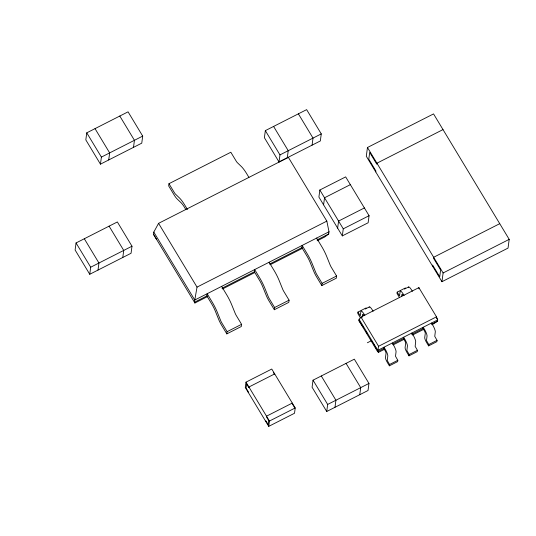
<?xml version="1.0" encoding="UTF-8"?>
<svg xmlns="http://www.w3.org/2000/svg" width="536" height="536" viewBox="0 0 536 536"><rect width="100%" height="100%" fill="white"/><g stroke="black" fill="none" stroke-linecap="round" stroke-linejoin="round"><path stroke-width="0.8" d="M86.765 132.834L85.82 139.896L100.453 164.157L141.759 143.159L142.697 136.097L128.064 111.836L86.765 132.834L101.398 157.102L100.453 164.157M76.052 242.955L75.114 250.011L89.746 274.278L131.052 253.273L131.99 246.218L117.357 221.951L76.052 242.955L90.691 267.216L89.746 274.278M108.714 159.956L109.659 152.901L95.026 128.633M98.008 270.077L98.946 263.015L84.313 238.755M133.498 147.36L134.436 140.298L119.803 116.037M122.791 257.474L123.729 250.413L109.096 226.152M156.452 239.23L153.51 234.299L153.799 232.095L158.569 223.345L288.368 157.343L326.833 221.113L329.01 231.78L328.715 233.984L324.709 236.999L317.252 240.791M248.905 177.349L246.352 173.128A17.38 3.879 63 0 0 241.642 166.81L237.294 162.609A3.886 0.864 63 0 1 236.242 161.202L230.835 152.244L168.967 183.701L168.673 185.905L173.965 194.689A9.829 2.198 63 0 0 177.141 198.943L180.98 202.635A11.437 2.553 63 0 1 184.672 207.593L185.925 209.67M207.593 296.549L194.91 303.001L194.481 302.237L194.776 300.033L197.027 287.115L158.569 223.345M226.829 333.874L227.123 331.67L221.716 322.706A3.886 0.864 63 0 1 220.738 320.749L217.047 311.624A17.38 3.879 63 0 0 212.665 302.867L207.164 293.728L206.869 295.939L211.888 304.247A11.437 2.553 63 0 1 215.325 311.121L218.574 319.188A9.829 2.198 63 0 0 221.529 325.097L226.829 333.874L241.287 326.525L241.575 324.32L236.175 315.356A3.886 0.864 63 0 1 235.197 313.399L231.505 304.274A17.38 3.879 63 0 0 227.123 295.51L221.623 286.378M265.34 130.63L264.395 137.692L279.028 161.959L320.334 140.955L321.272 133.893L306.639 109.632L265.34 130.63L279.973 154.897L279.028 161.959M245.99 382.148L245.28 387.474L268.737 426.368L294.512 413.263L295.222 407.943L271.765 369.043L245.99 382.148L269.447 421.048L268.737 426.368M248.215 392.332L248.295 391.742L246.091 388.098L246.647 383.957L248.845 387.602L248.925 387.012L274.7 373.907L274.62 374.497L273.521 372.674M287.289 157.758L288.234 150.696L273.595 126.436M274.325 309.728L274.62 307.523L269.213 298.552A3.886 0.864 63 0 1 268.235 296.596L264.543 287.47A17.38 3.879 63 0 0 260.168 278.713L254.667 269.581L254.372 271.786L259.384 280.1A11.437 2.553 63 0 1 262.821 286.974L266.077 295.035A9.829 2.198 63 0 0 269.032 300.944L274.325 309.728L288.783 302.378L289.078 300.173L283.671 291.202A3.886 0.864 63 0 1 282.693 289.246L279.001 280.12A17.38 3.879 63 0 0 274.62 271.363L269.119 262.231M265.809 421.504L265.89 420.914L268.087 424.559L268.637 420.418L266.439 416.774L266.519 416.184L292.288 403.079M312.073 145.156L313.011 138.094L298.378 113.833M319.851 190.012L318.907 197.074L342.323 235.894L368.132 222.768L369.076 215.707L345.666 176.887L319.851 190.012L343.261 228.832L342.323 235.894M323.59 204.839L324.535 197.777L350.343 184.652M321.821 285.574L322.116 283.37L316.716 274.405A3.886 0.864 63 0 1 315.738 272.449L312.046 263.323A17.38 3.879 63 0 0 307.664 254.567L302.163 245.428L301.869 247.639L306.88 255.947A11.437 2.553 63 0 1 310.317 262.821L313.573 270.888A9.829 2.198 63 0 0 316.528 276.797L321.821 285.574L336.28 278.224L336.575 276.02L331.168 267.055A3.886 0.864 63 0 1 330.189 265.099L326.498 255.974A17.38 3.879 63 0 0 322.116 247.21L316.615 238.078M313.031 380.178L312.086 387.233L326.719 411.501L368.024 390.496L368.962 383.441L354.33 359.174L313.031 380.178L327.663 404.439L326.719 411.501M337.64 228.128L338.578 221.067L364.393 207.941M367.462 147.507L366.296 156.244L441.952 281.695L508.034 248.094L509.2 239.358L433.544 113.907L367.462 147.507L443.118 272.958L441.952 281.695M334.98 407.3L335.925 400.238L321.292 375.977M375.749 171.929L375.877 170.957L368.788 159.199L369.693 152.398L376.788 164.163L376.915 163.192L442.997 129.591M366.209 307.885L357.948 312.086L357.767 313.413L359.817 316.81A4.161 0.931 63 0 0 360.621 317.989M384.433 349.311L378.53 352.313L377.625 351.676L358.899 320.615L359.073 319.295L360.976 317.071L418.884 287.624L436.498 316.823L437.691 319.898L437.517 321.225L432.163 324.742M362.262 317.258L362.631 314.465A2.378 0.529 63 0 1 363.917 315.523M359.763 394.697L360.701 387.635L346.068 363.375M389.377 365.82L387.327 362.423A4.161 0.931 63 0 1 385.485 357.478L386.047 353.291A2.378 0.529 63 0 0 384.995 350.464L383.823 348.521L383.997 347.201L385.552 349.794A5.95 1.327 63 0 1 387.816 355.877L387.247 360.473L389.551 364.493L389.377 365.82L397.638 361.619L397.812 360.293L395.508 356.273L396.077 351.676A5.95 1.327 63 0 0 393.813 345.593L392.258 343M405.444 287.933L397.183 292.133L397.008 293.46L399.059 296.857A4.161 0.931 63 0 0 399.595 297.681M401.591 296.616L401.873 294.519A2.378 0.529 63 0 1 403.159 295.577M408.995 355.844L406.945 352.447A4.161 0.931 63 0 1 405.102 347.502L405.665 343.315A2.378 0.529 63 0 0 404.613 340.487L403.44 338.551L403.615 337.224L405.169 339.817A5.95 1.327 63 0 1 407.44 345.901L406.864 350.497L409.176 354.517L408.995 355.844L417.256 351.643L417.43 350.316L415.139 346.343L415.695 341.7A5.95 1.327 63 0 0 413.43 335.616L411.876 333.024M432.492 266.01L432.619 265.039L439.714 276.804L440.619 270.003L433.53 258.245L433.658 257.273L499.74 223.673M428.612 345.867L428.793 344.548L426.495 340.568L427.058 335.925A5.95 1.327 63 0 0 424.787 329.841L423.239 327.248L423.058 328.575L424.231 330.518A2.378 0.529 63 0 1 425.283 333.338L424.726 337.533A4.161 0.931 63 0 0 426.569 342.471L428.612 345.867L436.873 341.666L437.054 340.347L434.756 336.367L435.319 331.724A5.95 1.327 63 0 0 433.048 325.64L431.493 323.047M360.976 317.071L378.584 346.269L377.625 351.676L383.823 348.521M369.143 307.309L369.197 307.101A5.95 1.327 63 0 1 371.971 309.386L373.116 311.262M408.378 287.363L408.432 287.155A5.95 1.327 63 0 1 411.213 289.433L412.358 291.316M101.398 157.102L142.697 136.097M279.973 154.897L321.272 133.893M90.691 267.216L131.99 246.218M197.027 287.115L326.833 221.113M329.01 231.78L194.776 300.033L153.799 232.095M194.481 302.237L207.11 295.812M221.971 288.261L254.66 271.638M269.521 264.087L302.21 247.465M317.051 239.914L328.715 233.984M222.514 288.964L254.587 272.656M270.258 264.69L302.331 248.382M343.261 228.832L369.076 215.707M227.123 331.67L241.575 324.32M274.62 307.523L289.078 300.173M322.116 283.37L336.575 276.02M365.177 309.044L369.311 306.94M404.419 289.092L408.546 286.995M443.118 272.958L509.2 239.358M367.381 342.765L371.508 340.661L372.748 342.718M378.584 346.269L436.498 316.823M392.54 344.092L403.44 338.551M411.702 334.35L423.5 328.347M431.614 324.226L437.517 321.225M393.283 344.809L404.345 339.188M412.459 335.06L423.52 329.432M269.447 421.048L295.222 407.943M389.551 364.493L397.812 360.293M409.176 354.517L417.43 350.316M428.793 344.548L437.054 340.347M327.663 404.439L368.962 383.441M358.899 320.615L363.622 327.724M436.418 317.781L437.691 319.898L377.806 350.35L359.073 319.295M404.097 295.517L402.951 293.634A5.95 1.327 63 0 0 400.171 291.35L399.514 295.839L397.183 292.133M364.855 315.463L363.71 313.587A5.95 1.327 63 0 0 360.936 311.302L360.279 315.791L357.948 312.086M366.135 331.757L366.966 333.131M373.572 344.092L374.403 345.459M375.227 346.832L376.051 348.199M377.29 350.256L378.53 352.313M187.453 209.509L184.478 204.585A17.38 3.879 63 0 0 179.774 198.273L175.426 194.072A3.886 0.864 63 0 1 174.374 192.659L168.967 183.701M292.214 403.668L294.411 407.32M153.51 234.299L194.91 303.001M418.884 287.624L418.964 288.844"/></g></svg>
